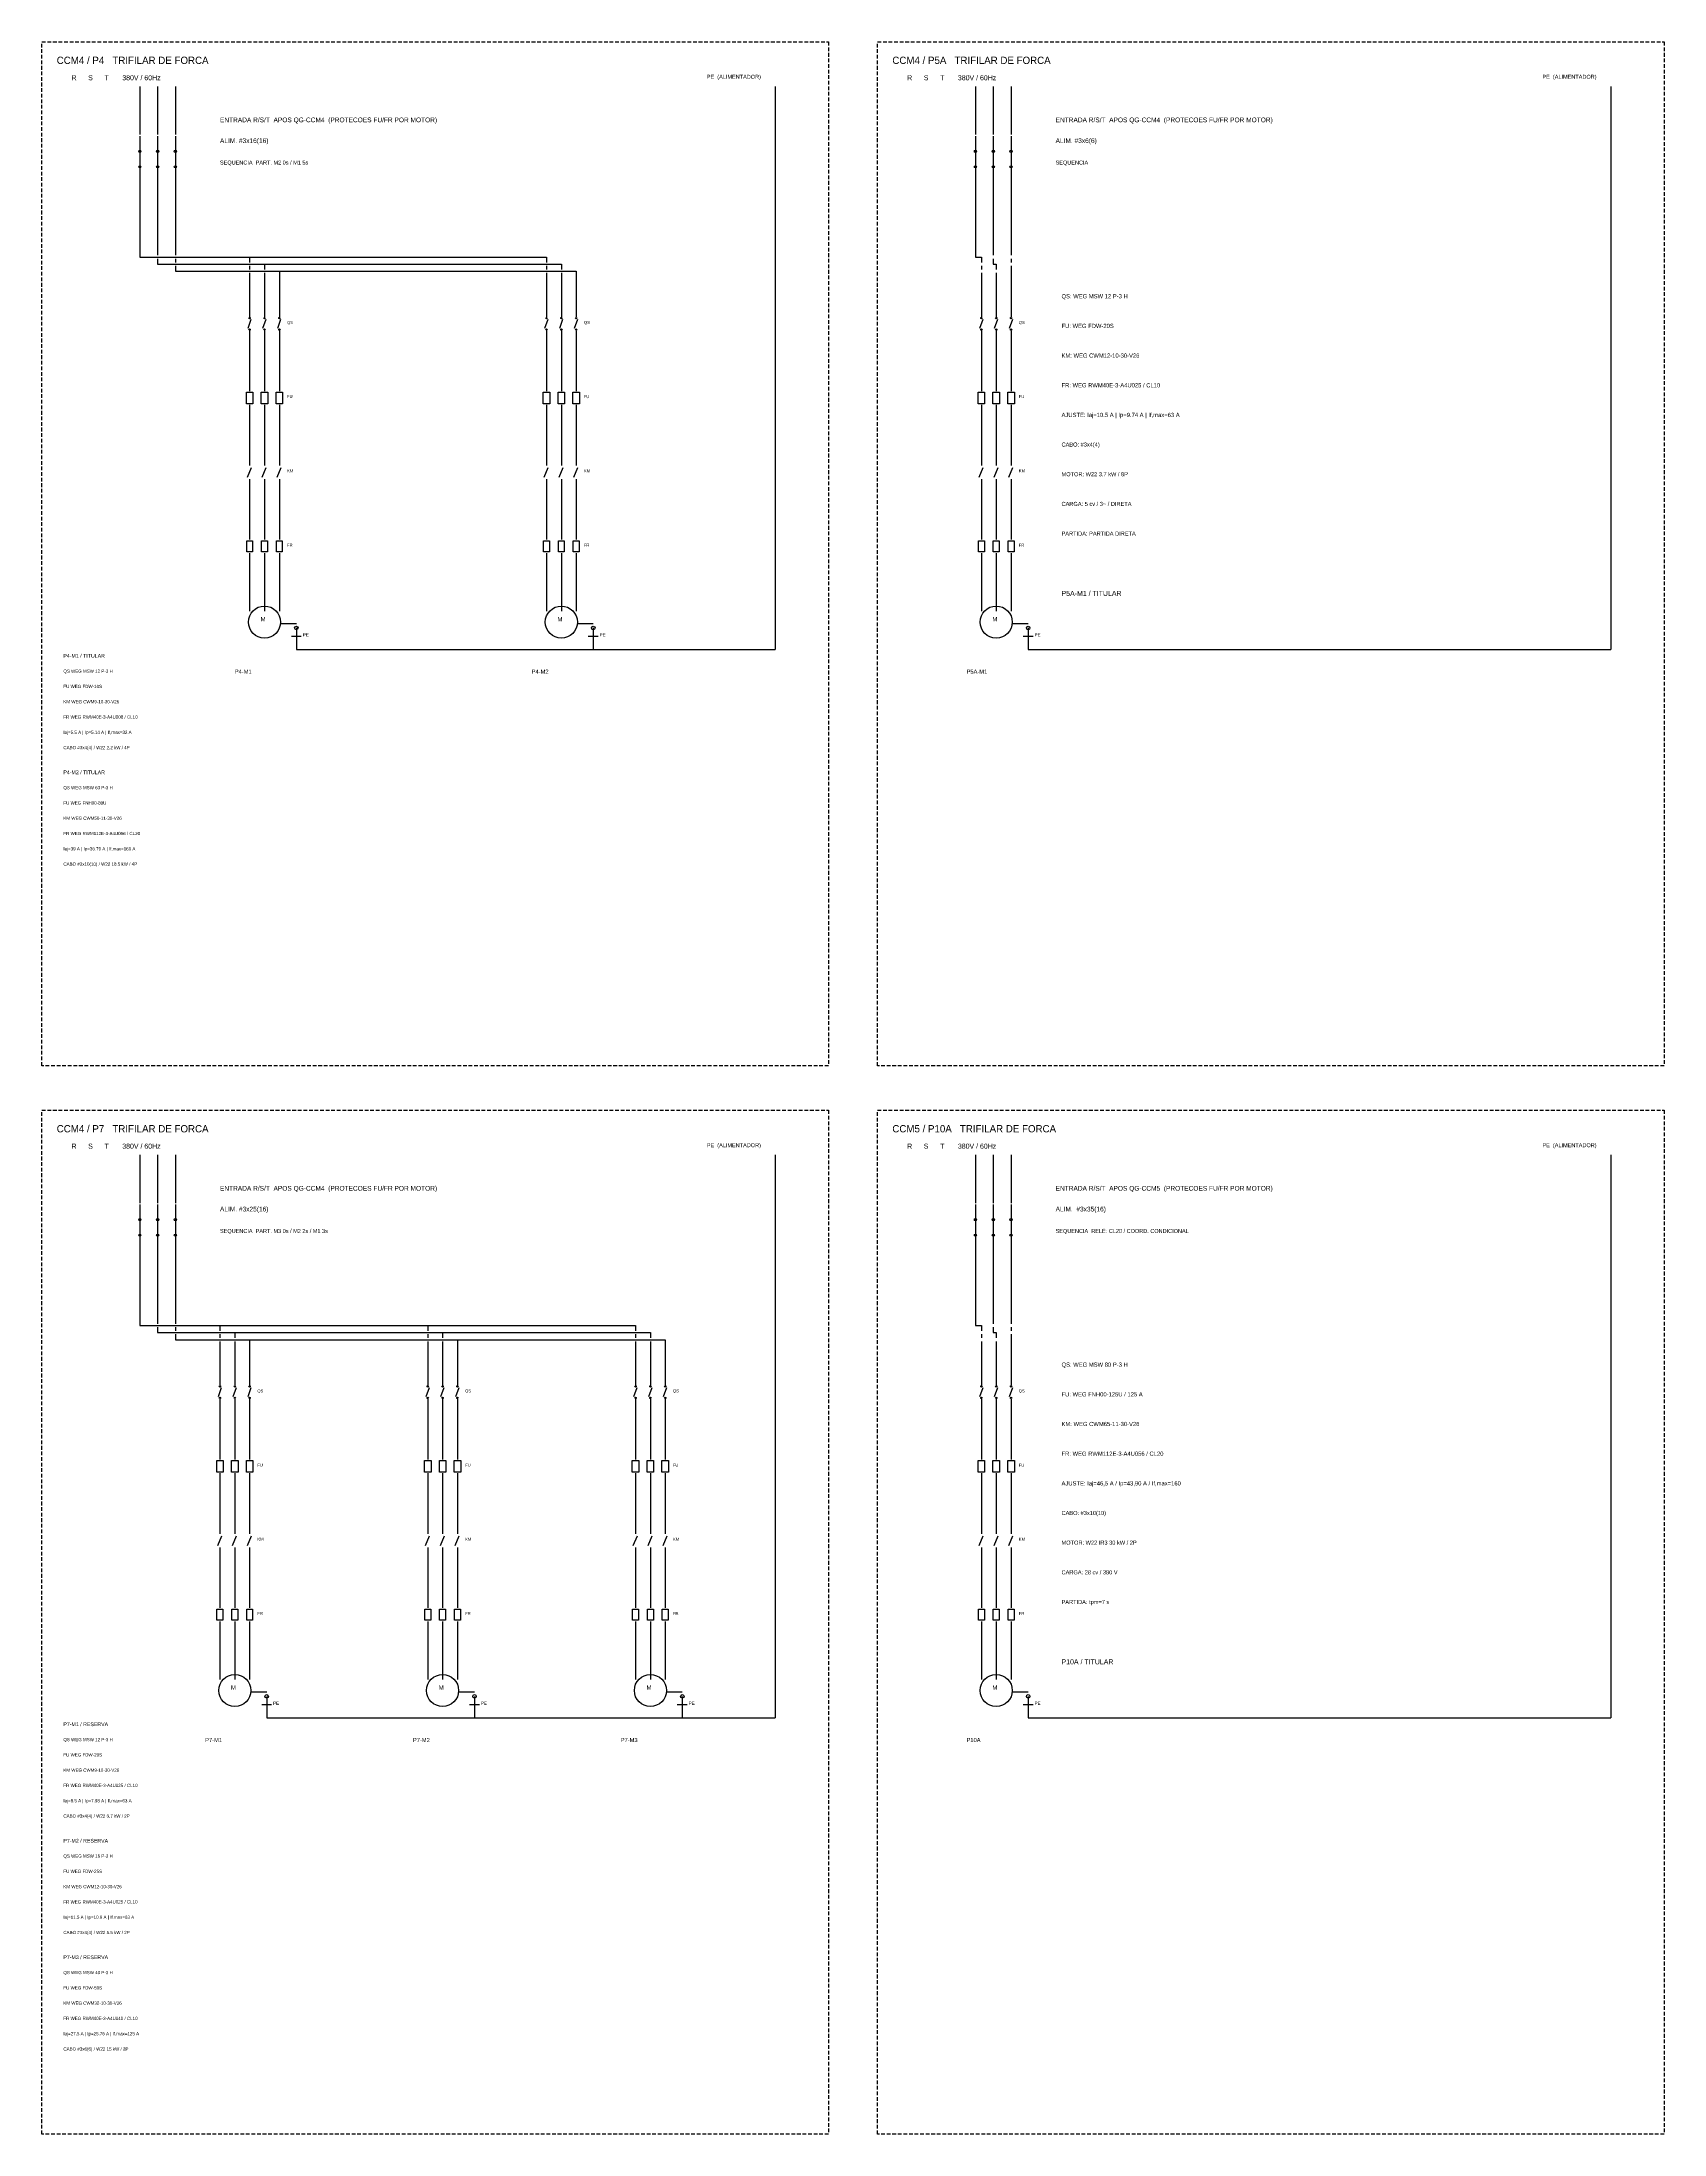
# Model space of a CAD drawing. Extents: x -646 to 641, y -554 to 322.
# Drawn here: x -154.4 to -45.1, y -325 to -184 of the extents above; entities that cross this region are included whole.
import ezdxf

# ---------------------------------------------------------------- set-up
doc = ezdxf.new("R2010")
doc.units = 0
doc.header["$MEASUREMENT"] = 0
doc.linetypes.add('HIDDEN', pattern=[0.375, 0.25, -0.125])
doc.layers.add('_ELT_UNIFILAR_PROC_TEXTO', color=1, linetype='Continuous')
doc.layers.add('ELET_TRIFILAR_TEXTO', color=4, linetype='Continuous')
doc.layers.add('ELET_TRIFILAR_DESENHO', color=5, linetype='Continuous', plot=False)

msp = doc.modelspace()

# ---------------------------------------------------------------- linework, layer by layer
at = {"layer": 'ELET_TRIFILAR_DESENHO'}
for p, q in [((-147.8, -187), (-147.8, -190.25)), ((-146.6, -187), (-146.6, -190.25)), ((-145.4, -187), (-145.4, -190.25)), ((-105, -187), (-105, -224.95)), ((-91.5, -187), (-91.5, -190.25)), ((-90.3, -187), (-90.3, -190.25)), ((-89.1, -187), (-89.1, -190.25)), ((-48.7, -187), (-48.7, -224.95)), ((-147.8, -190.35), (-147.8, -191.29)), ((-146.6, -190.35), (-146.6, -191.29)), ((-145.4, -190.35), (-145.4, -191.29)), ((-91.5, -190.35), (-91.5, -191.29)), ((-90.3, -190.35), (-90.3, -191.29)), ((-89.1, -190.35), (-89.1, -191.29)), ((-147.8, -191.29), (-147.8, -192.51)), ((-146.6, -191.29), (-146.6, -192.51)), ((-145.4, -191.29), (-145.4, -192.51)), ((-91.5, -191.29), (-91.5, -192.51)), ((-90.3, -191.29), (-90.3, -192.51)), ((-89.1, -191.29), (-89.1, -192.51)), ((-147.8, -192.51), (-147.8, -193.45)), ((-146.6, -192.51), (-146.6, -193.45)), ((-145.4, -192.51), (-145.4, -193.45)), ((-91.5, -192.51), (-91.5, -193.45)), ((-90.3, -192.51), (-90.3, -193.45)), ((-89.1, -192.51), (-89.1, -193.45)), ((-147.8, -193.45), (-147.8, -198.5)), ((-146.6, -193.45), (-146.6, -198.385)), ((-145.4, -193.45), (-145.4, -198.385)), ((-91.5, -193.45), (-91.5, -198.5)), ((-90.3, -193.45), (-90.3, -198.385)), ((-89.1, -193.45), (-89.1, -198.385)), ((-147.8, -198.5), (-120.4, -198.5)), ((-146.6, -198.615), (-146.6, -198.98)), ((-145.4, -198.615), (-145.4, -198.865)), ((-140.4, -198.5), (-140.4, -198.865)), ((-120.4, -198.5), (-120.4, -198.865)), ((-91.5, -198.5), (-91.1, -198.5)), ((-91.1, -198.5), (-91.1, -198.865)), ((-90.3, -198.615), (-90.3, -198.98)), ((-89.1, -198.615), (-89.1, -198.865)), ((-146.6, -198.98), (-119.4, -198.98)), ((-145.4, -199.095), (-145.4, -199.46)), ((-145.4, -199.46), (-118.4, -199.46)), ((-140.4, -199.095), (-140.4, -199.345)), ((-140.4, -199.575), (-140.4, -200.4)), ((-139.4, -198.98), (-139.4, -199.345)), ((-139.4, -199.575), (-139.4, -200.4)), ((-138.4, -199.46), (-138.4, -200.4)), ((-120.4, -199.095), (-120.4, -199.345)), ((-120.4, -199.575), (-120.4, -200.4)), ((-119.4, -198.98), (-119.4, -199.345)), ((-119.4, -199.575), (-119.4, -200.4)), ((-118.4, -199.46), (-118.4, -200.4)), ((-91.1, -199.095), (-91.1, -199.345)), ((-91.1, -199.575), (-91.1, -200.4)), ((-90.3, -198.98), (-90.1, -198.98)), ((-90.1, -198.98), (-90.1, -199.345)), ((-90.1, -199.575), (-90.1, -200.4)), ((-89.1, -199.095), (-89.1, -199.46)), ((-89.1, -199.46), (-89.1, -199.46)), ((-89.1, -199.46), (-89.1, -200.4)), ((-140.4, -200.4), (-140.4, -201.68)), ((-139.4, -200.4), (-139.4, -201.68)), ((-138.4, -200.4), (-138.4, -201.68)), ((-120.4, -200.4), (-120.4, -201.68)), ((-119.4, -200.4), (-119.4, -201.68)), ((-118.4, -200.4), (-118.4, -201.68)), ((-91.1, -200.4), (-91.1, -201.68)), ((-90.1, -200.4), (-90.1, -201.68)), ((-89.1, -200.4), (-89.1, -201.68)), ((-140.51, -203.29), (-140.29, -202.68)), ((-140.4, -201.68), (-140.4, -202.54)), ((-139.51, -203.29), (-139.29, -202.68)), ((-139.4, -201.68), (-139.4, -202.54)), ((-138.51, -203.29), (-138.29, -202.68)), ((-138.4, -201.68), (-138.4, -202.54)), ((-120.51, -203.29), (-120.29, -202.68)), ((-120.4, -201.68), (-120.4, -202.54)), ((-119.51, -203.29), (-119.29, -202.68)), ((-119.4, -201.68), (-119.4, -202.54)), ((-118.51, -203.29), (-118.29, -202.68)), ((-118.4, -201.68), (-118.4, -202.54)), ((-91.21, -203.29), (-90.99, -202.68)), ((-91.1, -201.68), (-91.1, -202.54)), ((-90.21, -203.29), (-89.99, -202.68)), ((-90.1, -201.68), (-90.1, -202.54)), ((-89.21, -203.29), (-88.99, -202.68)), ((-89.1, -201.68), (-89.1, -202.54)), ((-140.4, -203.46), (-140.4, -204.32)), ((-140.4, -204.32), (-140.4, -206.68)), ((-139.4, -203.46), (-139.4, -204.32)), ((-139.4, -204.32), (-139.4, -206.68)), ((-138.4, -203.46), (-138.4, -204.32)), ((-138.4, -204.32), (-138.4, -206.68)), ((-120.4, -203.46), (-120.4, -204.32)), ((-120.4, -204.32), (-120.4, -206.68)), ((-119.4, -203.46), (-119.4, -204.32)), ((-119.4, -204.32), (-119.4, -206.68)), ((-118.4, -203.46), (-118.4, -204.32)), ((-118.4, -204.32), (-118.4, -206.68)), ((-91.1, -203.46), (-91.1, -204.32)), ((-91.1, -204.32), (-91.1, -206.68)), ((-90.1, -203.46), (-90.1, -204.32)), ((-90.1, -204.32), (-90.1, -206.68)), ((-89.1, -203.46), (-89.1, -204.32)), ((-89.1, -204.32), (-89.1, -206.68)), ((-140.4, -206.68), (-140.4, -207.54)), ((-139.4, -206.68), (-139.4, -207.54)), ((-138.4, -206.68), (-138.4, -207.54)), ((-120.4, -206.68), (-120.4, -207.54)), ((-119.4, -206.68), (-119.4, -207.54)), ((-118.4, -206.68), (-118.4, -207.54)), ((-91.1, -206.68), (-91.1, -207.54)), ((-90.1, -206.68), (-90.1, -207.54)), ((-89.1, -206.68), (-89.1, -207.54)), ((-140.4, -208.46), (-140.4, -209.32)), ((-139.4, -208.46), (-139.4, -209.32)), ((-138.4, -208.46), (-138.4, -209.32)), ((-120.4, -208.46), (-120.4, -209.32)), ((-119.4, -208.46), (-119.4, -209.32)), ((-118.4, -208.46), (-118.4, -209.32)), ((-91.1, -208.46), (-91.1, -209.32)), ((-90.1, -208.46), (-90.1, -209.32)), ((-89.1, -208.46), (-89.1, -209.32)), ((-140.4, -209.32), (-140.4, -211.68)), ((-139.4, -209.32), (-139.4, -211.68)), ((-138.4, -209.32), (-138.4, -211.68)), ((-120.4, -209.32), (-120.4, -211.68)), ((-119.4, -209.32), (-119.4, -211.68)), ((-118.4, -209.32), (-118.4, -211.68)), ((-91.1, -209.32), (-91.1, -211.68)), ((-90.1, -209.32), (-90.1, -211.68)), ((-89.1, -209.32), (-89.1, -211.68)), ((-140.55, -213.33), (-140.28, -212.68)), ((-140.4, -211.68), (-140.4, -212.54)), ((-139.55, -213.33), (-139.28, -212.68)), ((-139.4, -211.68), (-139.4, -212.54)), ((-138.55, -213.33), (-138.28, -212.68)), ((-138.4, -211.68), (-138.4, -212.54)), ((-120.55, -213.33), (-120.28, -212.68)), ((-120.4, -211.68), (-120.4, -212.54)), ((-119.55, -213.33), (-119.28, -212.68)), ((-119.4, -211.68), (-119.4, -212.54)), ((-118.55, -213.33), (-118.28, -212.68)), ((-118.4, -211.68), (-118.4, -212.54)), ((-91.25, -213.33), (-90.98, -212.68)), ((-91.1, -211.68), (-91.1, -212.54)), ((-90.25, -213.33), (-89.98, -212.68)), ((-90.1, -211.68), (-90.1, -212.54)), ((-89.25, -213.33), (-88.98, -212.68)), ((-89.1, -211.68), (-89.1, -212.54)), ((-140.4, -213.46), (-140.4, -214.32)), ((-140.4, -214.32), (-140.4, -216.68)), ((-139.4, -213.46), (-139.4, -214.32)), ((-139.4, -214.32), (-139.4, -216.68)), ((-138.4, -213.46), (-138.4, -214.32)), ((-138.4, -214.32), (-138.4, -216.68)), ((-120.4, -213.46), (-120.4, -214.32)), ((-120.4, -214.32), (-120.4, -216.68)), ((-119.4, -213.46), (-119.4, -214.32)), ((-119.4, -214.32), (-119.4, -216.68)), ((-118.4, -213.46), (-118.4, -214.32)), ((-118.4, -214.32), (-118.4, -216.68)), ((-91.1, -213.46), (-91.1, -214.32)), ((-91.1, -214.32), (-91.1, -216.68)), ((-90.1, -213.46), (-90.1, -214.32)), ((-90.1, -214.32), (-90.1, -216.68)), ((-89.1, -213.46), (-89.1, -214.32)), ((-89.1, -214.32), (-89.1, -216.68)), ((-140.4, -216.68), (-140.4, -217.54)), ((-139.4, -216.68), (-139.4, -217.54)), ((-138.4, -216.68), (-138.4, -217.54)), ((-120.4, -216.68), (-120.4, -217.54)), ((-119.4, -216.68), (-119.4, -217.54)), ((-118.4, -216.68), (-118.4, -217.54)), ((-91.1, -216.68), (-91.1, -217.54)), ((-90.1, -216.68), (-90.1, -217.54)), ((-89.1, -216.68), (-89.1, -217.54)), ((-140.4, -218.46), (-140.4, -219.32)), ((-139.4, -218.46), (-139.4, -219.32)), ((-138.4, -218.46), (-138.4, -219.32)), ((-120.4, -218.46), (-120.4, -219.32)), ((-119.4, -218.46), (-119.4, -219.32)), ((-118.4, -218.46), (-118.4, -219.32)), ((-91.1, -218.46), (-91.1, -219.32)), ((-90.1, -218.46), (-90.1, -219.32)), ((-89.1, -218.46), (-89.1, -219.32)), ((-140.4, -219.32), (-140.4, -221)), ((-139.4, -219.32), (-139.4, -221)), ((-138.4, -219.32), (-138.4, -221)), ((-120.4, -219.32), (-120.4, -221)), ((-119.4, -219.32), (-119.4, -221)), ((-118.4, -219.32), (-118.4, -221)), ((-91.1, -219.32), (-91.1, -221)), ((-90.1, -219.32), (-90.1, -221)), ((-89.1, -219.32), (-89.1, -221)), ((-140.4, -221), (-140.4, -222.36)), ((-139.4, -221), (-139.4, -222.36)), ((-138.4, -221), (-138.4, -222.36)), ((-120.4, -221), (-120.4, -222.36)), ((-119.4, -221), (-119.4, -222.36)), ((-118.4, -221), (-118.4, -222.36)), ((-91.1, -221), (-91.1, -222.36)), ((-90.1, -221), (-90.1, -222.36)), ((-89.1, -221), (-89.1, -222.36)), ((-138.32, -223.2), (-137.25, -223.2)), ((-137.59, -224.05), (-136.92, -224.05)), ((-137.25, -223.5), (-137.25, -224)), ((-137.25, -224.05), (-137.25, -224.95)), ((-118.32, -223.2), (-117.25, -223.2)), ((-117.59, -224.05), (-116.92, -224.05)), ((-117.25, -223.5), (-117.25, -224)), ((-117.25, -224.05), (-117.25, -224.95)), ((-89.02, -223.2), (-87.95, -223.2)), ((-88.29, -224.05), (-87.62, -224.05)), ((-87.95, -223.5), (-87.95, -224)), ((-87.95, -224.05), (-87.95, -224.95)), ((-137.25, -224.95), (-105, -224.95)), ((-87.95, -224.95), (-48.7, -224.95)), ((-147.8, -259), (-147.8, -262.25)), ((-146.6, -259), (-146.6, -262.25)), ((-145.4, -259), (-145.4, -262.25)), ((-105, -259), (-105, -296.95)), ((-91.5, -259), (-91.5, -262.25)), ((-90.3, -259), (-90.3, -262.25)), ((-89.1, -259), (-89.1, -262.25)), ((-48.7, -259), (-48.7, -296.95)), ((-147.8, -262.35), (-147.8, -263.29)), ((-147.8, -263.29), (-147.8, -264.51)), ((-146.6, -262.35), (-146.6, -263.29)), ((-146.6, -263.29), (-146.6, -264.51)), ((-145.4, -262.35), (-145.4, -263.29)), ((-145.4, -263.29), (-145.4, -264.51)), ((-91.5, -262.35), (-91.5, -263.29)), ((-91.5, -263.29), (-91.5, -264.51)), ((-90.3, -262.35), (-90.3, -263.29)), ((-90.3, -263.29), (-90.3, -264.51)), ((-89.1, -262.35), (-89.1, -263.29)), ((-89.1, -263.29), (-89.1, -264.51)), ((-147.8, -264.51), (-147.8, -265.45)), ((-146.6, -264.51), (-146.6, -265.45)), ((-145.4, -264.51), (-145.4, -265.45)), ((-91.5, -264.51), (-91.5, -265.45)), ((-90.3, -264.51), (-90.3, -265.45)), ((-89.1, -264.51), (-89.1, -265.45)), ((-147.8, -265.45), (-147.8, -270.5)), ((-146.6, -265.45), (-146.6, -270.385)), ((-145.4, -265.45), (-145.4, -270.385)), ((-91.5, -265.45), (-91.5, -270.5)), ((-90.3, -265.45), (-90.3, -270.385)), ((-89.1, -265.45), (-89.1, -270.385)), ((-147.8, -270.5), (-114.4, -270.5)), ((-146.6, -270.615), (-146.6, -270.98)), ((-145.4, -270.615), (-145.4, -270.865)), ((-142.4, -270.5), (-142.4, -270.865)), ((-128.4, -270.5), (-128.4, -270.865)), ((-114.4, -270.5), (-114.4, -270.865)), ((-91.5, -270.5), (-91.1, -270.5)), ((-91.1, -270.5), (-91.1, -270.865)), ((-90.3, -270.615), (-90.3, -270.98)), ((-89.1, -270.615), (-89.1, -270.865)), ((-146.6, -270.98), (-113.4, -270.98)), ((-145.4, -271.095), (-145.4, -271.46)), ((-145.4, -271.46), (-112.4, -271.46)), ((-142.4, -271.095), (-142.4, -271.345)), ((-142.4, -271.575), (-142.4, -272.4)), ((-141.4, -270.98), (-141.4, -271.345)), ((-141.4, -271.575), (-141.4, -272.4)), ((-140.4, -271.46), (-140.4, -272.4)), ((-128.4, -271.095), (-128.4, -271.345)), ((-128.4, -271.575), (-128.4, -272.4)), ((-127.4, -270.98), (-127.4, -271.345)), ((-127.4, -271.575), (-127.4, -272.4)), ((-126.4, -271.46), (-126.4, -272.4)), ((-114.4, -271.095), (-114.4, -271.345)), ((-114.4, -271.575), (-114.4, -272.4)), ((-113.4, -270.98), (-113.4, -271.345)), ((-113.4, -271.575), (-113.4, -272.4)), ((-112.4, -271.46), (-112.4, -272.4)), ((-91.1, -271.095), (-91.1, -271.345)), ((-91.1, -271.575), (-91.1, -272.4)), ((-90.3, -270.98), (-90.1, -270.98)), ((-90.1, -270.98), (-90.1, -271.345)), ((-90.1, -271.575), (-90.1, -272.4)), ((-89.1, -271.095), (-89.1, -271.46)), ((-89.1, -271.46), (-89.1, -271.46)), ((-89.1, -271.46), (-89.1, -272.4)), ((-142.4, -272.4), (-142.4, -273.68)), ((-141.4, -272.4), (-141.4, -273.68)), ((-140.4, -272.4), (-140.4, -273.68)), ((-128.4, -272.4), (-128.4, -273.68)), ((-127.4, -272.4), (-127.4, -273.68)), ((-126.4, -272.4), (-126.4, -273.68)), ((-114.4, -272.4), (-114.4, -273.68)), ((-113.4, -272.4), (-113.4, -273.68)), ((-112.4, -272.4), (-112.4, -273.68)), ((-91.1, -272.4), (-91.1, -273.68)), ((-90.1, -272.4), (-90.1, -273.68)), ((-89.1, -272.4), (-89.1, -273.68)), ((-142.51, -275.29), (-142.29, -274.68)), ((-142.4, -273.68), (-142.4, -274.54)), ((-141.51, -275.29), (-141.29, -274.68)), ((-141.4, -273.68), (-141.4, -274.54)), ((-140.51, -275.29), (-140.29, -274.68)), ((-140.4, -273.68), (-140.4, -274.54)), ((-128.51, -275.29), (-128.29, -274.68)), ((-128.4, -273.68), (-128.4, -274.54)), ((-127.51, -275.29), (-127.29, -274.68)), ((-127.4, -273.68), (-127.4, -274.54)), ((-126.51, -275.29), (-126.29, -274.68)), ((-126.4, -273.68), (-126.4, -274.54)), ((-114.51, -275.29), (-114.29, -274.68)), ((-114.4, -273.68), (-114.4, -274.54)), ((-113.51, -275.29), (-113.29, -274.68)), ((-113.4, -273.68), (-113.4, -274.54)), ((-112.51, -275.29), (-112.29, -274.68)), ((-112.4, -273.68), (-112.4, -274.54)), ((-91.21, -275.29), (-90.99, -274.68)), ((-91.1, -273.68), (-91.1, -274.54)), ((-90.21, -275.29), (-89.99, -274.68)), ((-90.1, -273.68), (-90.1, -274.54)), ((-89.21, -275.29), (-88.99, -274.68)), ((-89.1, -273.68), (-89.1, -274.54)), ((-142.4, -275.46), (-142.4, -276.32)), ((-142.4, -276.32), (-142.4, -278.68)), ((-141.4, -275.46), (-141.4, -276.32)), ((-141.4, -276.32), (-141.4, -278.68)), ((-140.4, -275.46), (-140.4, -276.32)), ((-140.4, -276.32), (-140.4, -278.68)), ((-128.4, -275.46), (-128.4, -276.32)), ((-128.4, -276.32), (-128.4, -278.68)), ((-127.4, -275.46), (-127.4, -276.32)), ((-127.4, -276.32), (-127.4, -278.68)), ((-126.4, -275.46), (-126.4, -276.32)), ((-126.4, -276.32), (-126.4, -278.68)), ((-114.4, -275.46), (-114.4, -276.32)), ((-114.4, -276.32), (-114.4, -278.68)), ((-113.4, -275.46), (-113.4, -276.32)), ((-113.4, -276.32), (-113.4, -278.68)), ((-112.4, -275.46), (-112.4, -276.32)), ((-112.4, -276.32), (-112.4, -278.68)), ((-91.1, -275.46), (-91.1, -276.32)), ((-91.1, -276.32), (-91.1, -278.68)), ((-90.1, -275.46), (-90.1, -276.32)), ((-90.1, -276.32), (-90.1, -278.68)), ((-89.1, -275.46), (-89.1, -276.32)), ((-89.1, -276.32), (-89.1, -278.68)), ((-142.4, -278.68), (-142.4, -279.54)), ((-141.4, -278.68), (-141.4, -279.54)), ((-140.4, -278.68), (-140.4, -279.54)), ((-128.4, -278.68), (-128.4, -279.54)), ((-127.4, -278.68), (-127.4, -279.54)), ((-126.4, -278.68), (-126.4, -279.54)), ((-114.4, -278.68), (-114.4, -279.54)), ((-113.4, -278.68), (-113.4, -279.54)), ((-112.4, -278.68), (-112.4, -279.54)), ((-91.1, -278.68), (-91.1, -279.54)), ((-90.1, -278.68), (-90.1, -279.54)), ((-89.1, -278.68), (-89.1, -279.54)), ((-142.4, -280.46), (-142.4, -281.32)), ((-141.4, -280.46), (-141.4, -281.32)), ((-140.4, -280.46), (-140.4, -281.32)), ((-128.4, -280.46), (-128.4, -281.32)), ((-127.4, -280.46), (-127.4, -281.32)), ((-126.4, -280.46), (-126.4, -281.32)), ((-114.4, -280.46), (-114.4, -281.32)), ((-113.4, -280.46), (-113.4, -281.32)), ((-112.4, -280.46), (-112.4, -281.32)), ((-91.1, -280.46), (-91.1, -281.32)), ((-90.1, -280.46), (-90.1, -281.32)), ((-89.1, -280.46), (-89.1, -281.32)), ((-142.4, -281.32), (-142.4, -283.68)), ((-141.4, -281.32), (-141.4, -283.68)), ((-140.4, -281.32), (-140.4, -283.68)), ((-128.4, -281.32), (-128.4, -283.68)), ((-127.4, -281.32), (-127.4, -283.68)), ((-126.4, -281.32), (-126.4, -283.68)), ((-114.4, -281.32), (-114.4, -283.68)), ((-113.4, -281.32), (-113.4, -283.68)), ((-112.4, -281.32), (-112.4, -283.68)), ((-91.1, -281.32), (-91.1, -283.68)), ((-90.1, -281.32), (-90.1, -283.68)), ((-89.1, -281.32), (-89.1, -283.68)), ((-142.55, -285.33), (-142.28, -284.68)), ((-142.4, -283.68), (-142.4, -284.54)), ((-141.55, -285.33), (-141.28, -284.68)), ((-141.4, -283.68), (-141.4, -284.54)), ((-140.55, -285.33), (-140.28, -284.68)), ((-140.4, -283.68), (-140.4, -284.54)), ((-128.55, -285.33), (-128.28, -284.68)), ((-128.4, -283.68), (-128.4, -284.54)), ((-127.55, -285.33), (-127.28, -284.68)), ((-127.4, -283.68), (-127.4, -284.54)), ((-126.55, -285.33), (-126.28, -284.68)), ((-126.4, -283.68), (-126.4, -284.54)), ((-114.55, -285.33), (-114.28, -284.68)), ((-114.4, -283.68), (-114.4, -284.54)), ((-113.55, -285.33), (-113.28, -284.68)), ((-113.4, -283.68), (-113.4, -284.54)), ((-112.55, -285.33), (-112.28, -284.68)), ((-112.4, -283.68), (-112.4, -284.54)), ((-91.25, -285.33), (-90.98, -284.68)), ((-91.1, -283.68), (-91.1, -284.54)), ((-90.25, -285.33), (-89.98, -284.68)), ((-90.1, -283.68), (-90.1, -284.54)), ((-89.25, -285.33), (-88.98, -284.68)), ((-89.1, -283.68), (-89.1, -284.54)), ((-142.4, -285.46), (-142.4, -286.32)), ((-141.4, -285.46), (-141.4, -286.32)), ((-140.4, -285.46), (-140.4, -286.32)), ((-128.4, -285.46), (-128.4, -286.32)), ((-127.4, -285.46), (-127.4, -286.32)), ((-126.4, -285.46), (-126.4, -286.32)), ((-114.4, -285.46), (-114.4, -286.32)), ((-113.4, -285.46), (-113.4, -286.32)), ((-112.4, -285.46), (-112.4, -286.32)), ((-91.1, -285.46), (-91.1, -286.32)), ((-90.1, -285.46), (-90.1, -286.32)), ((-89.1, -285.46), (-89.1, -286.32)), ((-142.4, -286.32), (-142.4, -288.68)), ((-141.4, -286.32), (-141.4, -288.68)), ((-140.4, -286.32), (-140.4, -288.68)), ((-128.4, -286.32), (-128.4, -288.68)), ((-127.4, -286.32), (-127.4, -288.68)), ((-126.4, -286.32), (-126.4, -288.68)), ((-114.4, -286.32), (-114.4, -288.68)), ((-113.4, -286.32), (-113.4, -288.68)), ((-112.4, -286.32), (-112.4, -288.68)), ((-91.1, -286.32), (-91.1, -288.68)), ((-90.1, -286.32), (-90.1, -288.68)), ((-89.1, -286.32), (-89.1, -288.68)), ((-142.4, -288.68), (-142.4, -289.54)), ((-141.4, -288.68), (-141.4, -289.54)), ((-140.4, -288.68), (-140.4, -289.54)), ((-128.4, -288.68), (-128.4, -289.54)), ((-127.4, -288.68), (-127.4, -289.54)), ((-126.4, -288.68), (-126.4, -289.54)), ((-114.4, -288.68), (-114.4, -289.54)), ((-113.4, -288.68), (-113.4, -289.54)), ((-112.4, -288.68), (-112.4, -289.54)), ((-91.1, -288.68), (-91.1, -289.54)), ((-90.1, -288.68), (-90.1, -289.54)), ((-89.1, -288.68), (-89.1, -289.54)), ((-142.4, -290.46), (-142.4, -291.32)), ((-141.4, -290.46), (-141.4, -291.32)), ((-140.4, -290.46), (-140.4, -291.32)), ((-128.4, -290.46), (-128.4, -291.32)), ((-127.4, -290.46), (-127.4, -291.32)), ((-126.4, -290.46), (-126.4, -291.32)), ((-114.4, -290.46), (-114.4, -291.32)), ((-113.4, -290.46), (-113.4, -291.32)), ((-112.4, -290.46), (-112.4, -291.32)), ((-91.1, -290.46), (-91.1, -291.32)), ((-90.1, -290.46), (-90.1, -291.32)), ((-89.1, -290.46), (-89.1, -291.32)), ((-142.4, -291.32), (-142.4, -293)), ((-141.4, -291.32), (-141.4, -293)), ((-140.4, -291.32), (-140.4, -293)), ((-128.4, -291.32), (-128.4, -293)), ((-127.4, -291.32), (-127.4, -293)), ((-126.4, -291.32), (-126.4, -293)), ((-114.4, -291.32), (-114.4, -293)), ((-113.4, -291.32), (-113.4, -293)), ((-112.4, -291.32), (-112.4, -293)), ((-91.1, -291.32), (-91.1, -293)), ((-90.1, -291.32), (-90.1, -293)), ((-89.1, -291.32), (-89.1, -293)), ((-142.4, -293), (-142.4, -294.36)), ((-141.4, -293), (-141.4, -294.36)), ((-140.4, -293), (-140.4, -294.36)), ((-128.4, -293), (-128.4, -294.36)), ((-127.4, -293), (-127.4, -294.36)), ((-126.4, -293), (-126.4, -294.36)), ((-114.4, -293), (-114.4, -294.36)), ((-113.4, -293), (-113.4, -294.36)), ((-112.4, -293), (-112.4, -294.36)), ((-91.1, -293), (-91.1, -294.36)), ((-90.1, -293), (-90.1, -294.36)), ((-89.1, -293), (-89.1, -294.36)), ((-140.32, -295.2), (-139.25, -295.2)), ((-139.59, -296.05), (-138.92, -296.05)), ((-139.25, -295.5), (-139.25, -296)), ((-139.25, -296.05), (-139.25, -296.95)), ((-126.32, -295.2), (-125.25, -295.2)), ((-125.59, -296.05), (-124.92, -296.05)), ((-125.25, -295.5), (-125.25, -296)), ((-125.25, -296.05), (-125.25, -296.95)), ((-112.32, -295.2), (-111.25, -295.2)), ((-111.59, -296.05), (-110.92, -296.05)), ((-111.25, -295.5), (-111.25, -296)), ((-111.25, -296.05), (-111.25, -296.95)), ((-89.02, -295.2), (-87.95, -295.2)), ((-88.29, -296.05), (-87.62, -296.05)), ((-87.95, -295.5), (-87.95, -296)), ((-87.95, -296.05), (-87.95, -296.95)), ((-139.25, -296.95), (-105, -296.95)), ((-87.95, -296.95), (-48.7, -296.95))]:
    msp.add_line(p, q, dxfattribs=at)
at = {"layer": 'ELET_TRIFILAR_DESENHO', "linetype": 'HIDDEN'}
for points in [[(-154.4, -184), (-101.4, -184), (-101.4, -253), (-154.4, -253)], [(-98.1, -184), (-45.1, -184), (-45.1, -253), (-98.1, -253)], [(-154.4, -256), (-101.4, -256), (-101.4, -325), (-154.4, -325)], [(-98.1, -256), (-45.1, -256), (-45.1, -325), (-98.1, -325)]]:
    msp.add_lwpolyline(points, close=True, dxfattribs=at)
at = {"layer": 'ELET_TRIFILAR_DESENHO'}
for points in [[(-140.62, -207.61), (-140.18, -207.61), (-140.18, -208.39), (-140.62, -208.39)], [(-139.62, -207.61), (-139.18, -207.61), (-139.18, -208.39), (-139.62, -208.39)], [(-138.62, -207.61), (-138.18, -207.61), (-138.18, -208.39), (-138.62, -208.39)], [(-120.62, -207.61), (-120.18, -207.61), (-120.18, -208.39), (-120.62, -208.39)], [(-119.62, -207.61), (-119.18, -207.61), (-119.18, -208.39), (-119.62, -208.39)], [(-118.62, -207.61), (-118.18, -207.61), (-118.18, -208.39), (-118.62, -208.39)], [(-91.32, -207.61), (-90.88, -207.61), (-90.88, -208.39), (-91.32, -208.39)], [(-90.32, -207.61), (-89.88, -207.61), (-89.88, -208.39), (-90.32, -208.39)], [(-89.32, -207.61), (-88.88, -207.61), (-88.88, -208.39), (-89.32, -208.39)], [(-140.6, -217.63), (-140.2, -217.63), (-140.2, -218.37), (-140.6, -218.37)], [(-139.6, -217.63), (-139.2, -217.63), (-139.2, -218.37), (-139.6, -218.37)], [(-138.6, -217.63), (-138.2, -217.63), (-138.2, -218.37), (-138.6, -218.37)], [(-120.6, -217.63), (-120.2, -217.63), (-120.2, -218.37), (-120.6, -218.37)], [(-119.6, -217.63), (-119.2, -217.63), (-119.2, -218.37), (-119.6, -218.37)], [(-118.6, -217.63), (-118.2, -217.63), (-118.2, -218.37), (-118.6, -218.37)], [(-91.3, -217.63), (-90.9, -217.63), (-90.9, -218.37), (-91.3, -218.37)], [(-90.3, -217.63), (-89.9, -217.63), (-89.9, -218.37), (-90.3, -218.37)], [(-89.3, -217.63), (-88.9, -217.63), (-88.9, -218.37), (-89.3, -218.37)], [(-142.62, -279.61), (-142.18, -279.61), (-142.18, -280.39), (-142.62, -280.39)], [(-141.62, -279.61), (-141.18, -279.61), (-141.18, -280.39), (-141.62, -280.39)], [(-140.62, -279.61), (-140.18, -279.61), (-140.18, -280.39), (-140.62, -280.39)], [(-128.62, -279.61), (-128.18, -279.61), (-128.18, -280.39), (-128.62, -280.39)], [(-127.62, -279.61), (-127.18, -279.61), (-127.18, -280.39), (-127.62, -280.39)], [(-126.62, -279.61), (-126.18, -279.61), (-126.18, -280.39), (-126.62, -280.39)], [(-114.62, -279.61), (-114.18, -279.61), (-114.18, -280.39), (-114.62, -280.39)], [(-113.62, -279.61), (-113.18, -279.61), (-113.18, -280.39), (-113.62, -280.39)], [(-112.62, -279.61), (-112.18, -279.61), (-112.18, -280.39), (-112.62, -280.39)], [(-91.32, -279.61), (-90.88, -279.61), (-90.88, -280.39), (-91.32, -280.39)], [(-90.32, -279.61), (-89.88, -279.61), (-89.88, -280.39), (-90.32, -280.39)], [(-89.32, -279.61), (-88.88, -279.61), (-88.88, -280.39), (-89.32, -280.39)], [(-142.6, -289.63), (-142.2, -289.63), (-142.2, -290.37), (-142.6, -290.37)], [(-141.6, -289.63), (-141.2, -289.63), (-141.2, -290.37), (-141.6, -290.37)], [(-140.6, -289.63), (-140.2, -289.63), (-140.2, -290.37), (-140.6, -290.37)], [(-128.6, -289.63), (-128.2, -289.63), (-128.2, -290.37), (-128.6, -290.37)], [(-127.6, -289.63), (-127.2, -289.63), (-127.2, -290.37), (-127.6, -290.37)], [(-126.6, -289.63), (-126.2, -289.63), (-126.2, -290.37), (-126.6, -290.37)], [(-114.6, -289.63), (-114.2, -289.63), (-114.2, -290.37), (-114.6, -290.37)], [(-113.6, -289.63), (-113.2, -289.63), (-113.2, -290.37), (-113.6, -290.37)], [(-112.6, -289.63), (-112.2, -289.63), (-112.2, -290.37), (-112.6, -290.37)], [(-91.3, -289.63), (-90.9, -289.63), (-90.9, -290.37), (-91.3, -290.37)], [(-90.3, -289.63), (-89.9, -289.63), (-89.9, -290.37), (-90.3, -290.37)], [(-89.3, -289.63), (-88.9, -289.63), (-88.9, -290.37), (-89.3, -290.37)]]:
    msp.add_lwpolyline(points, close=True, dxfattribs=at)
for centre, radius in [((-147.8, -191.38), 0.075), ((-146.6, -191.38), 0.075), ((-145.4, -191.38), 0.075), ((-91.5, -191.38), 0.075), ((-90.3, -191.38), 0.075), ((-89.1, -191.38), 0.075), ((-147.8, -192.42), 0.075), ((-146.6, -192.42), 0.075), ((-145.4, -192.42), 0.075), ((-91.5, -192.42), 0.075), ((-90.3, -192.42), 0.075), ((-89.1, -192.42), 0.075), ((-140.4, -202.61), 0.045), ((-139.4, -202.61), 0.045), ((-138.4, -202.61), 0.045), ((-120.4, -202.61), 0.045), ((-119.4, -202.61), 0.045), ((-118.4, -202.61), 0.045), ((-91.1, -202.61), 0.045), ((-90.1, -202.61), 0.045), ((-89.1, -202.61), 0.045), ((-140.4, -203.39), 0.045), ((-139.4, -203.39), 0.045), ((-138.4, -203.39), 0.045), ((-120.4, -203.39), 0.045), ((-119.4, -203.39), 0.045), ((-118.4, -203.39), 0.045), ((-91.1, -203.39), 0.045), ((-90.1, -203.39), 0.045), ((-89.1, -203.39), 0.045), ((-139.4, -223.1), 1.08), ((-119.4, -223.1), 1.08), ((-90.1, -223.1), 1.08), ((-137.25, -223.5), 0.12), ((-117.25, -223.5), 0.12), ((-87.95, -223.5), 0.12), ((-147.8, -263.38), 0.075), ((-146.6, -263.38), 0.075), ((-145.4, -263.38), 0.075), ((-91.5, -263.38), 0.075), ((-90.3, -263.38), 0.075), ((-89.1, -263.38), 0.075), ((-147.8, -264.42), 0.075), ((-146.6, -264.42), 0.075), ((-145.4, -264.42), 0.075), ((-91.5, -264.42), 0.075), ((-90.3, -264.42), 0.075), ((-89.1, -264.42), 0.075), ((-142.4, -274.61), 0.045), ((-141.4, -274.61), 0.045), ((-140.4, -274.61), 0.045), ((-128.4, -274.61), 0.045), ((-127.4, -274.61), 0.045), ((-126.4, -274.61), 0.045), ((-114.4, -274.61), 0.045), ((-113.4, -274.61), 0.045), ((-112.4, -274.61), 0.045), ((-91.1, -274.61), 0.045), ((-90.1, -274.61), 0.045), ((-89.1, -274.61), 0.045), ((-142.4, -275.39), 0.045), ((-141.4, -275.39), 0.045), ((-140.4, -275.39), 0.045), ((-128.4, -275.39), 0.045), ((-127.4, -275.39), 0.045), ((-126.4, -275.39), 0.045), ((-114.4, -275.39), 0.045), ((-113.4, -275.39), 0.045), ((-112.4, -275.39), 0.045), ((-91.1, -275.39), 0.045), ((-90.1, -275.39), 0.045), ((-89.1, -275.39), 0.045), ((-141.4, -295.1), 1.08), ((-127.4, -295.1), 1.08), ((-113.4, -295.1), 1.08), ((-90.1, -295.1), 1.08), ((-139.25, -295.5), 0.12), ((-125.25, -295.5), 0.12), ((-111.25, -295.5), 0.12), ((-87.95, -295.5), 0.12)]:
    msp.add_circle(centre, radius, dxfattribs=at)

# ---------------------------------------------------------------- texts
at = {"layer": '_ELT_UNIFILAR_PROC_TEXTO', "attachment_point": 1}
for s, insert, char_height in [('P5A-M1 / TITULAR', (-85.7, -221), 0.34), ('P4-M1 / TITULAR', (-152.95, -225.25), 0.255), ('P4-M1', (-141.4, -226.3), 0.28), ('P4-M2', (-121.4, -226.3), 0.28), ('P5A-M1', (-92.1, -226.3), 0.28), ('P4-M2 / TITULAR', (-152.95, -233.1), 0.255), ('P10A / TITULAR', (-85.7, -293), 0.34), ('P7-M1 / RESERVA', (-152.95, -297.25), 0.255), ('P7-M1', (-143.4, -298.3), 0.28), ('P7-M2', (-129.4, -298.3), 0.28), ('P7-M3', (-115.4, -298.3), 0.28), ('P10A', (-92.1, -298.3), 0.28), ('P7-M2 / RESERVA', (-152.95, -305.1), 0.255), ('P7-M3 / RESERVA', (-152.95, -312.95), 0.255)]:
    msp.add_mtext(s, dxfattribs=dict(at, insert=insert, char_height=char_height))
at = {"layer": 'ELET_TRIFILAR_TEXTO', "attachment_point": 1}
for s, insert, char_height in [('CCM4 / P4   TRIFILAR DE FORCA', (-153.4, -185), 0.49), ('CCM4 / P5A   TRIFILAR DE FORCA', (-97.1, -185), 0.49), ('R      S      T       380V / 60Hz', (-152.4, -186.25), 0.34), ('PE  (ALIMENTADOR)', (-109.6, -186.22), 0.27), ('R      S      T       380V / 60Hz', (-96.1, -186.25), 0.34), ('PE  (ALIMENTADOR)', (-53.3, -186.22), 0.27), ('ENTRADA R/S/T  APOS QG-CCM4  (PROTECOES FU/FR POR MOTOR)', (-142.4, -189.1), 0.32), ('ENTRADA R/S/T  APOS QG-CCM4  (PROTECOES FU/FR POR MOTOR)', (-86.1, -189.1), 0.32), ('ALIM. #3x16(16)', (-142.4, -190.5), 0.32), ('ALIM. #3x6(6)', (-86.1, -190.5), 0.32), ('SEQUENCIA  PART. M2 0s / M1 5s', (-142.4, -192), 0.27), ('SEQUENCIA  ', (-86.1, -192), 0.27), ('QS: WEG MSW 12 P-3 H', (-85.7, -201), 0.285), ('QS', (-137.88, -202.81), 0.2), ('QS', (-117.88, -202.81), 0.2), ('QS', (-88.58, -202.81), 0.2), ('FU: WEG FDW-20S', (-85.7, -203), 0.285), ('KM: WEG CWM12-10-30-V26', (-85.7, -205), 0.285), ('FR: WEG RWM40E-3-A4U025 / CL10', (-85.7, -207), 0.285), ('FU', (-137.88, -207.81), 0.2), ('FU', (-117.88, -207.81), 0.2), ('FU', (-88.58, -207.81), 0.2), ('AJUSTE: Iaj=10.5 A | Ip=9.74 A | If,max=63 A', (-85.7, -209), 0.285), ('CABO: #3x4(4)', (-85.7, -211), 0.275), ('KM', (-137.88, -212.81), 0.2), ('KM', (-117.88, -212.81), 0.2), ('KM', (-88.58, -212.81), 0.2), ('MOTOR: W22 3.7 kW / 8P', (-85.7, -213), 0.275), ('CARGA: 5 cv / 3~ / DIRETA', (-85.7, -215), 0.275), ('PARTIDA: PARTIDA DIRETA', (-85.7, -217), 0.275), ('FR', (-137.88, -217.81), 0.2), ('FR', (-117.88, -217.81), 0.2), ('FR', (-88.58, -217.81), 0.2), ('M', (-139.66, -222.76), 0.29), ('M', (-119.66, -222.76), 0.29), ('M', (-90.36, -222.76), 0.29), ('PE', (-136.82, -223.85), 0.22), ('PE', (-116.82, -223.85), 0.22), ('PE', (-87.52, -223.85), 0.22), ('QS WEG MSW 12 P-3 H', (-152.95, -226.3), 0.218), ('FU WEG FDW-10S', (-152.95, -227.33), 0.218), ('KM WEG CWM9-10-30-V26', (-152.95, -228.36), 0.218), ('FR WEG RWM40E-3-A4U008 / CL10', (-152.95, -229.39), 0.218), ('Iaj=5.5 A | Ip=5.14 A | If,max=32 A', (-152.95, -230.42), 0.218), ('CABO #3x4(4) / W22 2.2 kW / 4P', (-152.95, -231.45), 0.218), ('QS WEG MSW 63 P-3 H', (-152.95, -234.15), 0.218), ('FU WEG FNH00-80U', (-152.95, -235.18), 0.218), ('KM WEG CWM50-11-30-V26', (-152.95, -236.21), 0.218), ('FR WEG RWM112E-3-A4U056 / CL20', (-152.95, -237.24), 0.218), ('Iaj=39 A | Ip=36.79 A | If,max=160 A', (-152.95, -238.27), 0.218), ('CABO #3x10(10) / W22 18.5 kW / 4P', (-152.95, -239.3), 0.218), ('CCM4 / P7   TRIFILAR DE FORCA', (-153.4, -257), 0.49), ('CCM5 / P10A   TRIFILAR DE FORCA', (-97.1, -257), 0.49), ('R      S      T       380V / 60Hz', (-152.4, -258.25), 0.34), ('PE  (ALIMENTADOR)', (-109.6, -258.22), 0.27), ('R      S      T       380V / 60Hz', (-96.1, -258.25), 0.34), ('PE  (ALIMENTADOR)', (-53.3, -258.22), 0.27), ('ENTRADA R/S/T  APOS QG-CCM4  (PROTECOES FU/FR POR MOTOR)', (-142.4, -261.1), 0.32), ('ENTRADA R/S/T  APOS QG-CCM5  (PROTECOES FU/FR POR MOTOR)', (-86.1, -261.1), 0.32), ('ALIM. #3x25(16)', (-142.4, -262.5), 0.32), ('ALIM.  #3x35(16)', (-86.1, -262.5), 0.32), ('SEQUENCIA  PART. M3 0s / M2 2s / M1 3s', (-142.4, -264), 0.27), ('SEQUENCIA  RELÉ: CL20 / COORD. CONDICIONAL', (-86.1, -264), 0.27), ('QS: WEG MSW 80 P-3 H', (-85.7, -273), 0.285), ('QS', (-139.88, -274.81), 0.2), ('QS', (-125.88, -274.81), 0.2), ('QS', (-111.88, -274.81), 0.2), ('QS', (-88.58, -274.81), 0.2), ('FU: WEG FNH00-125U / 125 A', (-85.7, -275), 0.285), ('KM: WEG CWM65-11-30-V26', (-85.7, -277), 0.285), ('FR: WEG RWM112E-3-A4U056 / CL20', (-85.7, -279), 0.285), ('FU', (-139.88, -279.81), 0.2), ('FU', (-125.88, -279.81), 0.2), ('FU', (-111.88, -279.81), 0.2), ('FU', (-88.58, -279.81), 0.2), ('AJUSTE: Iaj=46,5 A / Ip=43,90 A / If,max=160', (-85.7, -281), 0.285), ('CABO: #3x10(10)', (-85.7, -283), 0.275), ('KM', (-139.88, -284.81), 0.2), ('KM', (-125.88, -284.81), 0.2), ('KM', (-111.88, -284.81), 0.2), ('KM', (-88.58, -284.81), 0.2), ('MOTOR: W22 IR3 30 kW / 2P', (-85.7, -285), 0.275), ('CARGA: 28 cv / 380 V', (-85.7, -287), 0.275), ('PARTIDA: tpm=7 s', (-85.7, -289), 0.275), ('FR', (-139.88, -289.81), 0.2), ('FR', (-125.88, -289.81), 0.2), ('FR', (-111.88, -289.81), 0.2), ('FR', (-88.58, -289.81), 0.2), ('M', (-141.66, -294.76), 0.29), ('PE', (-138.82, -295.85), 0.22), ('M', (-127.66, -294.76), 0.29), ('PE', (-124.82, -295.85), 0.22), ('M', (-113.66, -294.76), 0.29), ('PE', (-110.82, -295.85), 0.22), ('M', (-90.36, -294.76), 0.29), ('PE', (-87.52, -295.85), 0.22), ('QS WEG MSW 12 P-3 H', (-152.95, -298.3), 0.218), ('FU WEG FDW-20S', (-152.95, -299.33), 0.218), ('KM WEG CWM9-10-30-V26', (-152.95, -300.36), 0.218), ('FR WEG RWM40E-3-A4U025 / CL10', (-152.95, -301.39), 0.218), ('Iaj=8.5 A | Ip=7.98 A | If,max=63 A', (-152.95, -302.42), 0.218), ('CABO #3x4(4) / W22 3.7 kW / 2P', (-152.95, -303.45), 0.218), ('QS WEG MSW 16 P-3 H', (-152.95, -306.15), 0.218), ('FU WEG FDW-25S', (-152.95, -307.18), 0.218), ('KM WEG CWM12-10-30-V26', (-152.95, -308.21), 0.218), ('FR WEG RWM40E-3-A4U025 / CL10', (-152.95, -309.24), 0.218), ('CABO #3x4(4) / W22 5.5 kW / 2P', (-152.95, -311.3), 0.218), ('Iaj=11.5 A | Ip=10.9 A | If,max=63 A', (-152.95, -310.27), 0.218), ('QS WEG MSW 40 P-3 H', (-152.95, -314), 0.218), ('FU WEG FDW-50S', (-152.95, -315.03), 0.218), ('KM WEG CWM32-10-30-V26', (-152.95, -316.06), 0.218), ('FR WEG RWM40E-3-A4U040 / CL10', (-152.95, -317.09), 0.218), ('Iaj=27.5 A | Ip=25.76 A | If,max=125 A', (-152.95, -318.12), 0.218), ('CABO #3x6(6) / W22 15 kW / 2P', (-152.95, -319.15), 0.218)]:
    msp.add_mtext(s, dxfattribs=dict(at, insert=insert, char_height=char_height))

doc.saveas('drawing.dxf')
